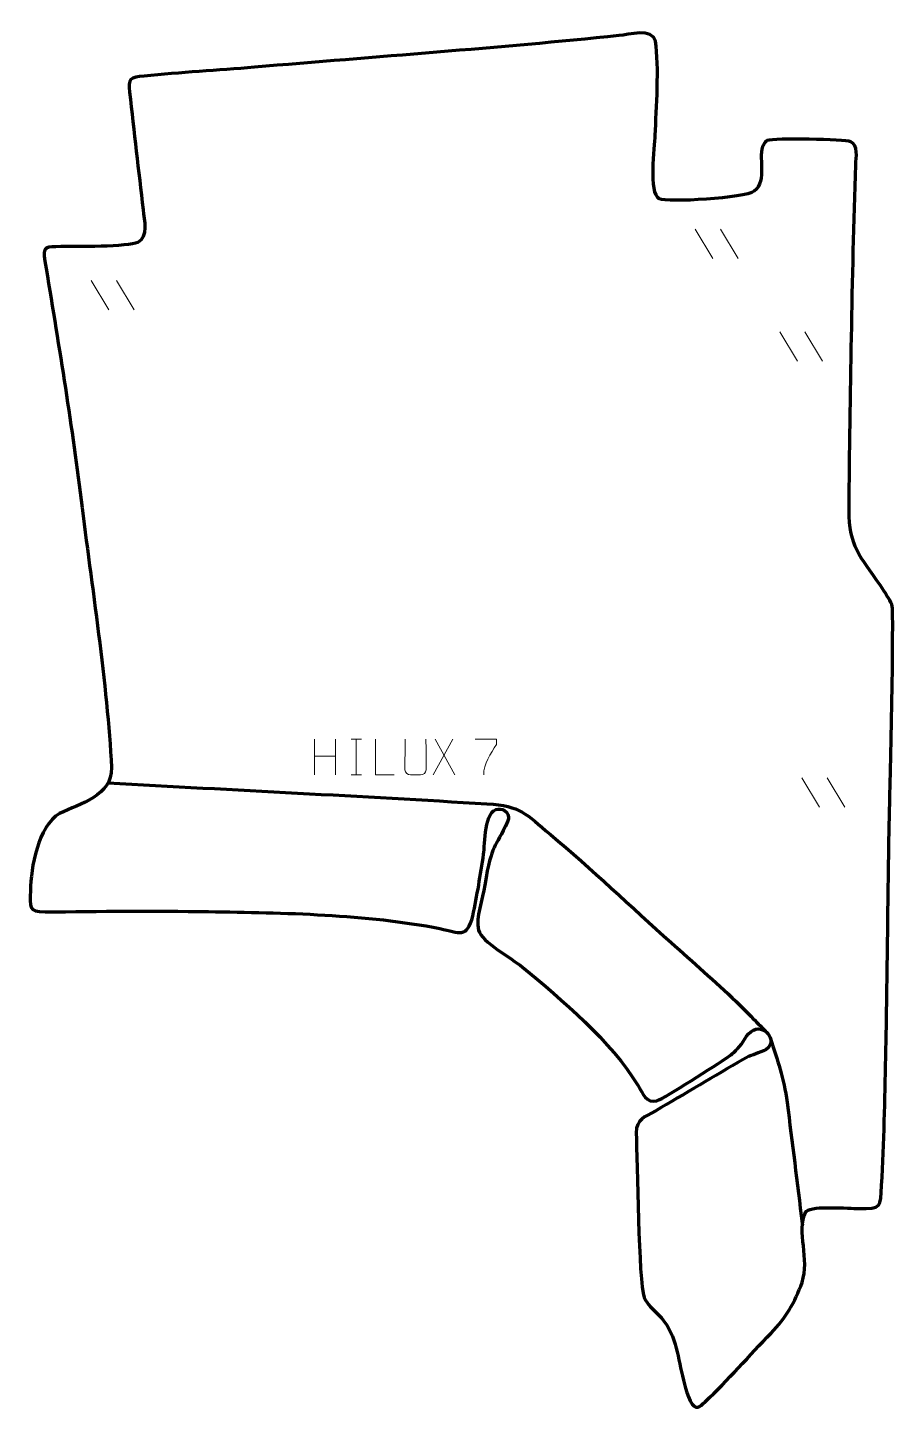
# Model space of a CAD drawing. Header units: millimetres. Extents: x -572 to 36, y -96 to 874.
import ezdxf

# ---------------------------------------------------------------- set-up
doc = ezdxf.new("R2010")
doc.units = ezdxf.units.MM
doc.header["$MEASUREMENT"] = 0
doc.layers.add('layer 1', color=7, linetype='Continuous', plot=False)
doc.layers.add('layer 2', color=7, linetype='Continuous')
doc.layers.add('layer 3', color=7, linetype='Continuous')

msp = doc.modelspace()

# ---------------------------------------------------------------- linework, layer by layer
at = {"layer": 'layer 1', "color": 250, "lineweight": 9}
for points in [[(-103.7212, 732.3845), (-103.7212, 732.3845), (-91.3569, 711.8402), (-91.3569, 711.8402)], [(-85.9913, 732.3845), (-85.9913, 732.3845), (-73.627, 711.8402), (-73.627, 711.8402)], [(-527.0547, 696.4012), (-527.0547, 696.4012), (-514.6904, 675.8569), (-514.6904, 675.8569)], [(-509.3248, 696.4012), (-509.3248, 696.4012), (-496.9605, 675.8569), (-496.9605, 675.8569)], [(-44.4545, 660.4178), (-44.4545, 660.4178), (-32.0902, 639.8735), (-32.0902, 639.8735)], [(-26.7246, 660.4178), (-26.7246, 660.4178), (-14.3603, 639.8735), (-14.3603, 639.8735)], [(-370.4802, 375.0583), (-370.4802, 375.0583), (-370.4802, 350.2808), (-370.4802, 350.2808)], [(-355.8369, 375.0583), (-355.8369, 375.0583), (-355.8369, 350.1048), (-355.8369, 350.1048)], [(-344.8236, 375.0406), (-344.8236, 375.0406), (-337.6555, 375.0406), (-337.6555, 375.0406)], [(-341.2396, 375.0406), (-341.2396, 375.0406), (-341.2396, 350.0871), (-341.2396, 350.0871)], [(-273.5711, 375.0406), (-273.5711, 375.0406), (-287.3117, 350.1448), (-287.3117, 350.1448)], [(-285.8571, 375.0406), (-285.8571, 375.0406), (-272.1165, 350.0871), (-272.1165, 350.0871)], [(-370.4802, 363.176), (-370.4802, 363.176), (-355.8369, 363.1764), (-355.8369, 363.1764)], [(-344.8236, 350.0871), (-344.8236, 350.0871), (-337.6555, 350.0871), (-337.6555, 350.0871)], [(-28.8228, 348.1346), (-28.8228, 348.1346), (-16.4585, 327.5903), (-16.4585, 327.5903)], [(-11.0929, 348.1346), (-11.0929, 348.1346), (1.2714, 327.5903), (1.2714, 327.5903)]]:
    msp.add_open_spline(points, degree=3, dxfattribs=at)
for points, knots in [([(-314.765, 350.087), (-314.765, 350.087), (-327.7141, 350.087), (-327.7141, 350.087), (-327.7141, 350.087), (-327.7141, 350.087), (-327.7141, 375.0406), (-327.7141, 375.0406)], [0, 0, 0, 0, 0.33333333, 0.33333333, 0.33333333, 0.33333333, 1, 1, 1, 1]), ([(-292.3869, 375.0448), (-292.3873, 369.5053), (-292.2915, 359.3035), (-292.2911, 353.7631), (-292.2911, 353.7631), (-292.4309, 351.5236), (-294.1081, 350.0974), (-296.2558, 350.0869), (-296.2558, 350.0869), (-298.5877, 350.0873), (-300.9196, 350.0873), (-303.2511, 350.0869), (-303.2511, 350.0869), (-305.1761, 349.9854), (-307.1482, 351.8019), (-307.137, 353.7464), (-307.137, 353.7464), (-307.1367, 359.3083), (-307.0413, 369.4837), (-307.0417, 375.0448)], [0, 0, 0, 0, 0.16666667, 0.16666667, 0.16666667, 0.16666667, 0.33333333, 0.33333333, 0.33333333, 0.33333333, 0.5, 0.5, 0.5, 0.5, 0.66666667, 0.66666667, 0.66666667, 0.66666667, 1, 1, 1, 1]), ([(-257.8495, 375.072), (-257.8495, 375.072), (-243.0334, 375.072), (-243.0334, 375.072), (-243.0334, 375.072), (-243.0337, 373.8224), (-243.0337, 372.5728), (-243.0334, 371.323), (-243.0334, 371.323), (-247.0278, 365.3259), (-251.943, 357.4923), (-251.943, 350.1135)], [0, 0, 0, 0, 0.25, 0.25, 0.25, 0.25, 0.5, 0.5, 0.5, 0.5, 1, 1, 1, 1])]:
    msp.add_open_spline(points, degree=3, knots=knots, dxfattribs=at)
at = {"layer": 'layer 2', "color": 142, "lineweight": 158}
for points, knots in [([(-515.2453, 344.522), (-426.7671, 339.6254), (-338.1288, 335.2908), (-249.6973, 329.8633), (-249.6973, 329.8633), (-225.4394, 328.3744), (-222.7701, 322.9909), (-205.1946, 308.3143), (-205.1946, 308.3143), (-176.0233, 284.1543), (-148.8137, 257.7886), (-120.496, 232.6552), (-120.496, 232.6552), (-105.1682, 219.0703), (-89.8562, 205.5451), (-75.0607, 191.3734), (-75.0607, 191.3734), (-67.922, 184.5188), (-61.0862, 177.3042), (-54.1177, 170.2719)], [0, 0, 0, 0, 0.16666667, 0.16666667, 0.16666667, 0.16666667, 0.33333333, 0.33333333, 0.33333333, 0.33333333, 0.5, 0.5, 0.5, 0.5, 0.66666667, 0.66666667, 0.66666667, 0.66666667, 1, 1, 1, 1]), ([(-51.1311, 166.0963), (-45.8616, 149.3299), (-41.6428, 138.3538), (-39.2909, 120.5408), (-39.2909, 120.5408), (-35.5771, 92.4136), (-32.2511, 64.2267), (-28.685, 36.0794), (-28.685, 36.0794), (-28.685, 36.0794), (-28.4971, 34.5982), (-28.4971, 34.5982)], [0, 0, 0, 0, 0.25, 0.25, 0.25, 0.25, 0.5, 0.5, 0.5, 0.5, 1, 1, 1, 1])]:
    msp.add_open_spline(points, degree=3, knots=knots, dxfattribs=at)
at = {"layer": 'layer 3', "color": 242, "lineweight": 158}
msp.add_open_spline([(-224.8452, 215.5089), (-232.4184, 221.6642), (-253.2103, 233.1563), (-255.5615, 241.2487), (-255.5615, 241.2487), (-257.5406, 250.0341), (-252.7707, 263.4844), (-251.2138, 272.9105), (-251.2138, 272.9105), (-246.0421, 303.6079), (-244.2919, 297.138), (-235.1089, 317.8646), (-235.1089, 317.8646), (-234.2929, 319.7064), (-234.2868, 321.7076), (-235.9205, 323.9537), (-235.9205, 323.9537), (-237.4153, 326.0089), (-240.2211, 326.2656), (-241.779, 326.1881), (-241.779, 326.1881), (-251.6438, 325.6967), (-251.1114, 301.2624), (-252.0143, 294.6199), (-252.0143, 294.6199), (-254.1688, 280.0602), (-256.5372, 265.6491), (-259.524, 251.2325), (-259.524, 251.2325), (-263.7756, 235.2248), (-268.636, 239.5719), (-282.6125, 242.4526), (-282.6125, 242.4526), (-334.052, 252.6728), (-392.2523, 253.5115), (-444.8029, 254.3213), (-444.8029, 254.3213), (-482.8872, 254.9082), (-521.165, 254.6352), (-559.2634, 254.1163), (-559.2634, 254.1163), (-571.5925, 254.2129), (-569.7466, 257.6113), (-569.7142, 269.0084), (-569.7142, 269.0084), (-569.4223, 285.1359), (-564.2865, 314.0651), (-549.3549, 323.01), (-549.3549, 323.01), (-534.6617, 330.3093), (-512.3936, 335.1975), (-512.8541, 355.2038), (-512.8541, 355.2038), (-515.7366, 413.1467), (-526.903, 484.3329), (-534.1653, 542.7068), (-534.1653, 542.7068), (-541.1147, 598.8828), (-550.2682, 654.2583), (-559.5185, 710.0875), (-559.5185, 710.0875), (-561.254, 720.5625), (-558.6637, 720.1405), (-548.253, 720.2038), (-548.253, 720.2038), (-538.7477, 720.2768), (-500.7853, 719.9383), (-494.4693, 723.2094), (-494.4693, 723.2094), (-487.0369, 727.0587), (-489.8958, 738.8952), (-490.683, 745.9499), (-490.683, 745.9499), (-493.7481, 773.4191), (-497.2639, 800.9308), (-500.1274, 828.3825), (-500.1274, 828.3825), (-501.143, 838.1886), (-499.939, 838.6929), (-489.9156, 839.7069), (-489.9156, 839.7069), (-464.6414, 842.2635), (-438.1912, 843.6782), (-412.664, 845.901), (-412.664, 845.901), (-327.5835, 853.1631), (-242.0034, 859.2888), (-157.1009, 868.0605), (-157.1009, 868.0605), (-150.5735, 868.7348), (-133.4362, 873.6218), (-131.4959, 864.1661), (-131.4959, 864.1661), (-128.8319, 845.8746), (-130.9673, 817.4556), (-131.6631, 798.2001), (-131.6631, 798.2001), (-132.1809, 790.3222), (-136.0627, 757.6219), (-128.9432, 753.7338), (-128.9432, 753.7338), (-123.5516, 750.7893), (-68.3426, 754.3599), (-62.3946, 759.0085), (-62.3946, 759.0085), (-52.8834, 766.4419), (-60.2949, 783.8077), (-55.6585, 791.8823), (-55.6585, 791.8823), (-54.9608, 793.0974), (-54.3017, 793.9682), (-53.2486, 794.5632), (-53.2486, 794.5632), (-48.3723, 796.2342), (0.9803, 795.6206), (5.4009, 793.6974), (5.4009, 793.6974), (10.7551, 791.3679), (9.0906, 782.5816), (8.9053, 777.557), (8.9053, 777.557), (6.2087, 697.0495), (5.0454, 616.6016), (4.1282, 536.0606), (4.1282, 536.0606), (4.4554, 509.124), (11.7138, 503.8717), (26.0997, 482.8759), (26.0997, 482.8759), (29.5934, 477.6102), (32.2627, 473.2867), (34.2581, 469.4565), (34.2581, 469.4565), (35.903, 463.5389), (32.8234, 338.8634), (32.5553, 326.0403), (32.5553, 326.0403), (31.3842, 268.202), (31.1167, 210.3134), (29.8739, 152.4248), (29.8739, 152.4248), (29.2498, 122.1124), (28.7552, 92.8646), (26.9559, 62.5384), (26.9559, 62.5384), (26.052, 47.3062), (27.1453, 46.1074), (10.9641, 46.2634), (10.9641, 46.2634), (4.0097, 46.3305), (-20.9537, 48.5372), (-25.6402, 44.5076), (-25.6402, 44.5076), (-25.6402, 44.5076), (-26.1572, 43.991), (-26.1572, 43.991), (-26.1572, 43.991), (-32.8769, 29.6929), (-23.134, 10.9931), (-28.787, -5.4127), (-28.787, -5.4127), (-33.74, -19.323), (-40.2046, -30.3046), (-50.4774, -40.8991), (-50.4774, -40.8991), (-65.5554, -56.7305), (-80.8591, -74.0137), (-96.5926, -89.0017), (-96.5926, -89.0017), (-100.6504, -92.8673), (-103.2628, -95.7561), (-107.2629, -88.4798), (-107.2629, -88.4798), (-114.0381, -72.5865), (-113.9788, -57.7581), (-119.7081, -43.1581), (-119.7081, -43.1581), (-125.9508, -27.2501), (-134.4174, -26.3562), (-139.5163, -15.9829), (-139.5163, -15.9829), (-143.5108, -4.8327), (-144.0487, 79.6986), (-145.0926, 99.2961), (-145.0926, 99.2961), (-144.6783, 109.3296), (-139.582, 110.0447), (-131.3873, 114.7904), (-131.3873, 114.7904), (-110.8435, 126.688), (-90.5536, 139.0049), (-69.9641, 150.8262), (-69.9641, 150.8262), (-64.4535, 153.9803), (-61.3947, 154.3877), (-55.7595, 156.8137), (-55.7595, 156.8137), (-44.6324, 161.604), (-53.9777, 175.8247), (-62.8044, 171.3121), (-62.8044, 171.3121), (-68.138, 168.5853), (-69.8726, 162.2604), (-74.1284, 158.2178), (-74.1284, 158.2178), (-75.5214, 156.8945), (-77.3547, 154.5701), (-80.7689, 152.3646), (-80.7689, 152.3646), (-88.6755, 147.2818), (-124.7582, 123.6054), (-130.6575, 121.8227), (-130.6575, 121.8227), (-137.8315, 119.6548), (-140.5782, 127.301), (-143.8658, 132.6775), (-143.8658, 132.6775), (-162.5723, 163.2702), (-197.0677, 192.8429), (-224.8452, 215.5089)], degree=3, knots=[0, 0, 0, 0, 0.01785714, 0.01785714, 0.01785714, 0.01785714, 0.03571429, 0.03571429, 0.03571429, 0.03571429, 0.05357143, 0.05357143, 0.05357143, 0.05357143, 0.07142857, 0.07142857, 0.07142857, 0.07142857, 0.08928571, 0.08928571, 0.08928571, 0.08928571, 0.10714286, 0.10714286, 0.10714286, 0.10714286, 0.125, 0.125, 0.125, 0.125, 0.14285714, 0.14285714, 0.14285714, 0.14285714, 0.16071429, 0.16071429, 0.16071429, 0.16071429, 0.17857143, 0.17857143, 0.17857143, 0.17857143, 0.19642857, 0.19642857, 0.19642857, 0.19642857, 0.21428571, 0.21428571, 0.21428571, 0.21428571, 0.23214286, 0.23214286, 0.23214286, 0.23214286, 0.25, 0.25, 0.25, 0.25, 0.26785714, 0.26785714, 0.26785714, 0.26785714, 0.28571429, 0.28571429, 0.28571429, 0.28571429, 0.30357143, 0.30357143, 0.30357143, 0.30357143, 0.32142857, 0.32142857, 0.32142857, 0.32142857, 0.33928571, 0.33928571, 0.33928571, 0.33928571, 0.35714286, 0.35714286, 0.35714286, 0.35714286, 0.375, 0.375, 0.375, 0.375, 0.39285714, 0.39285714, 0.39285714, 0.39285714, 0.41071429, 0.41071429, 0.41071429, 0.41071429, 0.42857143, 0.42857143, 0.42857143, 0.42857143, 0.44642857, 0.44642857, 0.44642857, 0.44642857, 0.46428571, 0.46428571, 0.46428571, 0.46428571, 0.48214286, 0.48214286, 0.48214286, 0.48214286, 0.5, 0.5, 0.5, 0.5, 0.51785714, 0.51785714, 0.51785714, 0.51785714, 0.53571429, 0.53571429, 0.53571429, 0.53571429, 0.55357143, 0.55357143, 0.55357143, 0.55357143, 0.57142857, 0.57142857, 0.57142857, 0.57142857, 0.58928571, 0.58928571, 0.58928571, 0.58928571, 0.60714286, 0.60714286, 0.60714286, 0.60714286, 0.625, 0.625, 0.625, 0.625, 0.64285714, 0.64285714, 0.64285714, 0.64285714, 0.66071429, 0.66071429, 0.66071429, 0.66071429, 0.67857143, 0.67857143, 0.67857143, 0.67857143, 0.69642857, 0.69642857, 0.69642857, 0.69642857, 0.71428571, 0.71428571, 0.71428571, 0.71428571, 0.73214286, 0.73214286, 0.73214286, 0.73214286, 0.75, 0.75, 0.75, 0.75, 0.76785714, 0.76785714, 0.76785714, 0.76785714, 0.78571429, 0.78571429, 0.78571429, 0.78571429, 0.80357143, 0.80357143, 0.80357143, 0.80357143, 0.82142857, 0.82142857, 0.82142857, 0.82142857, 0.83928571, 0.83928571, 0.83928571, 0.83928571, 0.85714286, 0.85714286, 0.85714286, 0.85714286, 0.875, 0.875, 0.875, 0.875, 0.89285714, 0.89285714, 0.89285714, 0.89285714, 0.91071429, 0.91071429, 0.91071429, 0.91071429, 0.92857143, 0.92857143, 0.92857143, 0.92857143, 0.94642857, 0.94642857, 0.94642857, 0.94642857, 0.96428571, 0.96428571, 0.96428571, 0.96428571, 1, 1, 1, 1], dxfattribs=at)

doc.saveas('drawing.dxf')
